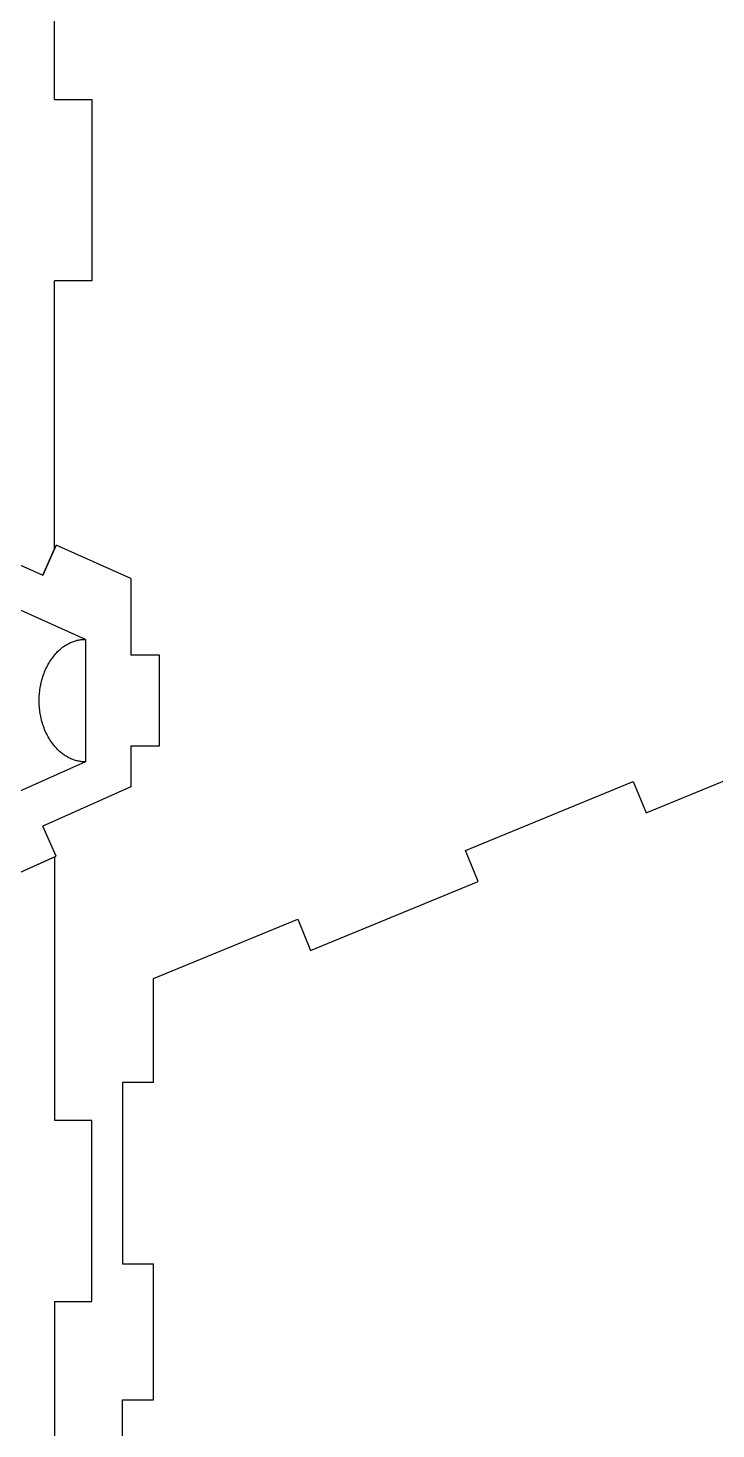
# Model space of a CAD drawing. Header units: millimetres. Extents: x -37.1 to 17.5, y -29.9 to 15.1.
# Drawn here: x -21.5 to -13.91, y -10.62 to 4.84 of the extents above; entities that cross this region are included whole.
import ezdxf

# ---------------------------------------------------------------- set-up
doc = ezdxf.new("R2010")
doc.units = ezdxf.units.MM
doc.header["$MEASUREMENT"] = 0
doc.layers.add('Layer 01', color=12, linetype='Continuous', true_color=0xc80000)

msp = doc.modelspace()

# ---------------------------------------------------------------- linework, layer by layer
at = {"layer": 'Layer 01', "linetype": 'Continuous', "lineweight": 25}
for p, q in [((-21.208, 4.05), (-21.208, 6.05)), ((-20.867, -1.906), (-35.52, 4.647)), ((-21.208, 4.05), (-20.795, 4.05)), ((-20.795, 4.05), (-20.795, 2.05)), ((-20.795, 2.05), (-21.208, 2.05)), ((-21.208, -0.908), (-21.208, 2.05)), ((-23.163, -0.381), (-21.337, -1.198)), ((-23.163, -0.381), (-21.337, -1.198)), ((-21.189, -0.867), (-21.337, -1.198)), ((-21.337, -1.198), (-21.208, -0.908)), ((-20.367, -1.234), (-21.189, -0.867)), ((-20.367, -1.234), (-20.367, -2.082)), ((-20.867, -1.906), (-20.867, -3.258)), ((-20.05, -2.082), (-20.367, -2.082)), ((-20.05, -3.082), (-20.05, -2.082)), ((-20.367, -3.082), (-20.367, -3.533)), ((-20.367, -3.082), (-20.05, -3.082)), ((-14.684, -3.82), (-12.834, -3.061)), ((-20.867, -3.258), (-35.52, -9.811)), ((-20.367, -3.533), (-21.337, -3.967)), ((-16.676, -4.235), (-14.826, -3.476)), ((-14.826, -3.476), (-14.684, -3.82)), ((-21.189, -4.298), (-21.337, -3.967)), ((-23.015, -5.114), (-21.189, -4.298)), ((-23.015, -5.114), (-21.208, -4.306)), ((-21.208, -4.306), (-21.208, -7.214)), ((-16.534, -4.58), (-16.676, -4.235)), ((-18.385, -5.339), (-16.534, -4.58)), ((-20.116, -5.647), (-18.526, -4.994)), ((-18.526, -4.994), (-18.385, -5.339)), ((-20.116, -6.797), (-20.116, -5.647)), ((-20.116, -6.797), (-20.458, -6.797)), ((-20.458, -6.797), (-20.458, -8.797)), ((-20.795, -7.214), (-21.208, -7.214)), ((-20.795, -9.214), (-20.795, -7.214)), ((-20.458, -8.797), (-20.116, -8.797)), ((-20.116, -10.297), (-20.116, -8.797)), ((-21.208, -9.214), (-20.795, -9.214)), ((-21.208, -9.214), (-21.208, -11.214)), ((-20.458, -10.297), (-20.116, -10.297)), ((-20.458, -12.297), (-20.458, -10.297))]:
    msp.add_line(p, q, dxfattribs=at)
at = {"layer": 'Layer 01'}
msp.add_rational_spline([(-20.867, -3.258), (-21.377, -3.258), (-21.377, -2.582), (-21.377, -1.906), (-20.867, -1.906)], [1, 0.707106781187, 1, 0.707106781187, 1], degree=2, knots=[0, 0, 0, 1.570796, 1.570796, 3.141593, 3.141593, 3.141593], dxfattribs=at)

doc.saveas('drawing.dxf')
